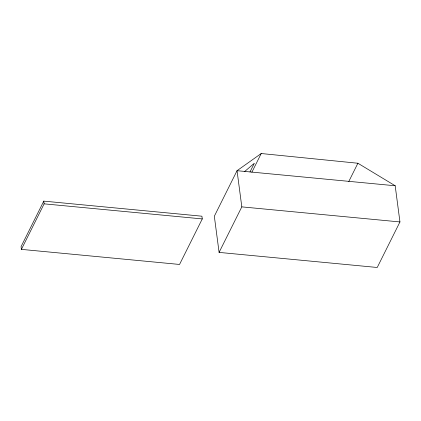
<?xml version="1.0" encoding="UTF-8"?>
<svg xmlns="http://www.w3.org/2000/svg" width="421" height="421" viewBox="0 0 421 421"><rect width="100%" height="100%" fill="white"/><g stroke="black" fill="none" stroke-linecap="round" stroke-linejoin="round"><path stroke-width="0.63" d="M43.773 201.127L21.05 246.664L21.408 249.374L179.546 264.451L202.269 218.92L201.912 216.205L43.773 201.127L44.131 203.843L21.408 249.374M249.979 171.978L254.331 163.253L244.554 171.61M251.874 172.257L261.22 153.523L357.897 163.243L395.187 185.766L399.95 221.946L377.227 267.477L219.088 252.4L214.326 216.226L237.044 170.694L261.22 153.523M219.088 252.4L241.812 206.869L237.044 170.694L395.187 185.766M348.798 181.477L357.897 163.243M241.812 206.869L399.95 221.946M44.131 203.843L202.269 218.92"/></g></svg>
